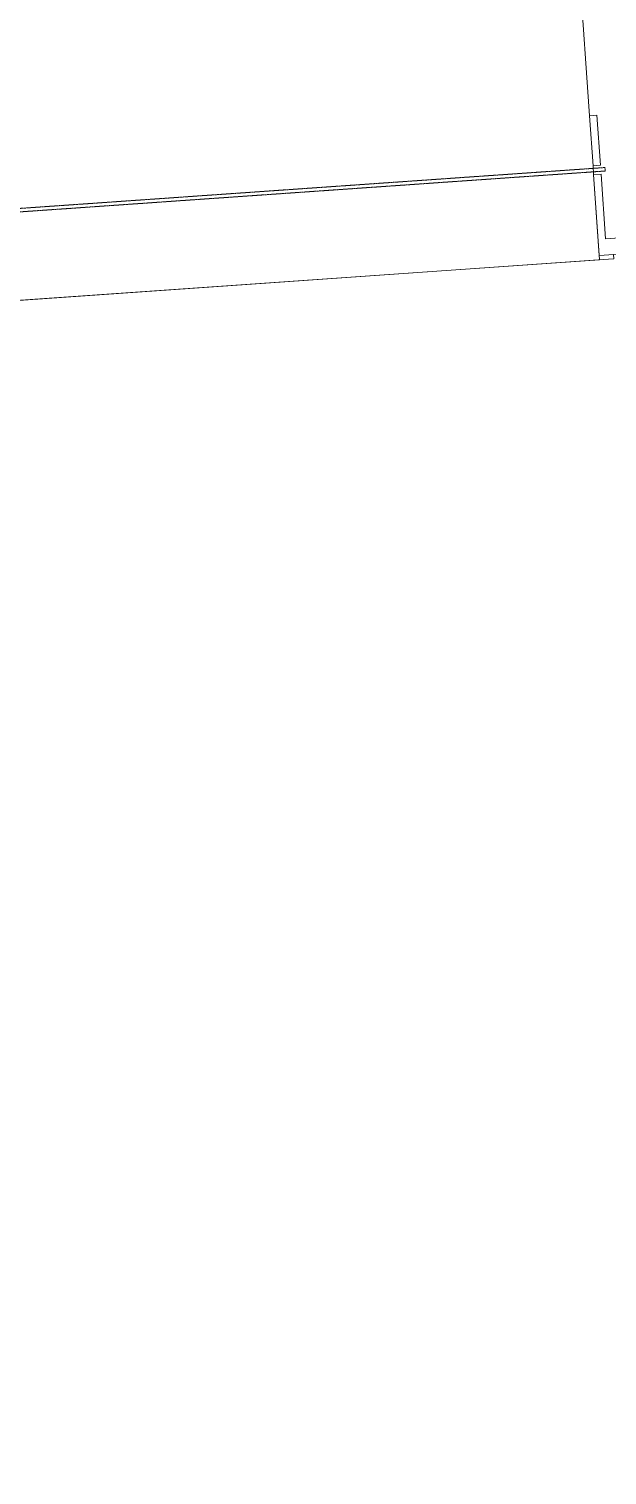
# Model space of a CAD drawing. Header units: millimetres. Extents: x 306 to 836129804, y -168137 to 818603917.
# Drawn here: x 833822762 to 833829410, y 818019308 to 818035946 of the extents above; entities that cross this region are included whole.
import ezdxf

# ---------------------------------------------------------------- set-up
doc = ezdxf.new("R2010")
doc.units = ezdxf.units.MM
doc.header["$LTSCALE"] = 3
doc.linetypes.add('Overhead', pattern=[1.8, 1.2, -0.6])
for name, color, linetype, lineweight in [('A-200-M_WALL_INT', 251, 'Continuous', 13), ('A-770-ME_FFE_SA', 251, 'Continuous', 13), ('A-770-MH_FFE_SA', 251, 'Overhead', 13), ('A-810-M_ROOMS', 251, 'Continuous', 13)]:
    doc.layers.add(name, color=color, linetype=linetype, lineweight=lineweight)
doc.layers.add('UAJ-00XREF', color=7, linetype='Continuous')
doc.layers.get('A-770-ME_FFE_SA').off()

# ---------------------------------------------------------------- blocks, each defined once
blk = doc.blocks.new('ARC_FS_FIRE SHUTTER LATERAL SINGLE  - ARC_FS_FIRE SHUTTER LATERAL SINGLE -37932844-0300')
at = {"layer": 'A-770-MH_FFE_SA'}
for p, q in [((-7855, 20), (-8555, 20)), ((-7855, -20), (-7855, 20)), ((-7855, 20), (50, 20)), ((50, -20), (50, 20)), ((-7855, -20), (-8555, -20)), ((50, -20), (-7855, -20)), ((-8810, -275), (-8850, -275))]:
    blk.add_line(p, q, dxfattribs=at)
for radius in [295, 255]:
    blk.add_arc((-8555, -275), radius, 90, 180, dxfattribs=at)
blk = doc.blocks.new('3A35X-MAGP-P-MP-00')
at = {"layer": 'A-200-M_WALL_INT'}
for p, q in [((834409046, 818034953), (834408961, 818034947)), ((834408961, 818034947), (834409001, 818034371)), ((834409086, 818034377), (834409046, 818034953)), ((834409086, 818034377), (834409001, 818034371)), ((834409093, 818034277), (834409008, 818034271)), ((834409073, 818033340), (834409008, 818034271)), ((834409093, 818034277), (834409145, 818033530)), ((834409145, 818033530), (834410712, 818033640)), ((834410540, 818033442), (834409073, 818033340))]:
    blk.add_line(p, q, dxfattribs=at)
at = {"layer": 'A-810-M_ROOMS', "flags": 128}
blk.add_lwpolyline([(834401426, 818032755), (834409077, 818033290), (834409008, 818034271), (834409001, 818034371), (834408961, 818034947), (834408738, 818038139), (834408658, 818039286), (834408528, 818041136), (834400877, 818040601), (834401343, 818033936), (834401350, 818033836), (834401357, 818033737)], close=True, dxfattribs=at)
blk.add_lwpolyline([(834412496, 818018677), (834412225, 818022559), (834411490, 818022508), (834411409, 818023665), (834411224, 818023652), (834410540, 818033442), (834409236, 818033351), (834409239, 818033301), (834409119, 818033293), (834401408, 818032754), (834401380, 818032802), (834400105, 818032713), (834392629, 818032190), (834392529, 818032183), (834388598, 818031908), (834388586, 818032093), (834387214, 818031997), (834387298, 818030798), (834388435, 818030877), (834388449, 818030678), (834388683, 818030694), (834391209, 817994560)], dxfattribs=at)
at = {"layer": 'A-770-ME_FFE_SA', "rotation": 3.998908525771384}
blk.add_blockref('ARC_FS_FIRE SHUTTER LATERAL SINGLE  - ARC_FS_FIRE SHUTTER LATERAL SINGLE -37932844-0300', (834409090, 818034328), dxfattribs=at)

msp = doc.modelspace()

# ---------------------------------------------------------------- block references
at = {"layer": 'UAJ-00XREF', "ltscale": 0.5}
msp.add_blockref('3A35X-MAGP-P-MP-00', (-579753, 0), dxfattribs=at)

doc.saveas('drawing.dxf')
